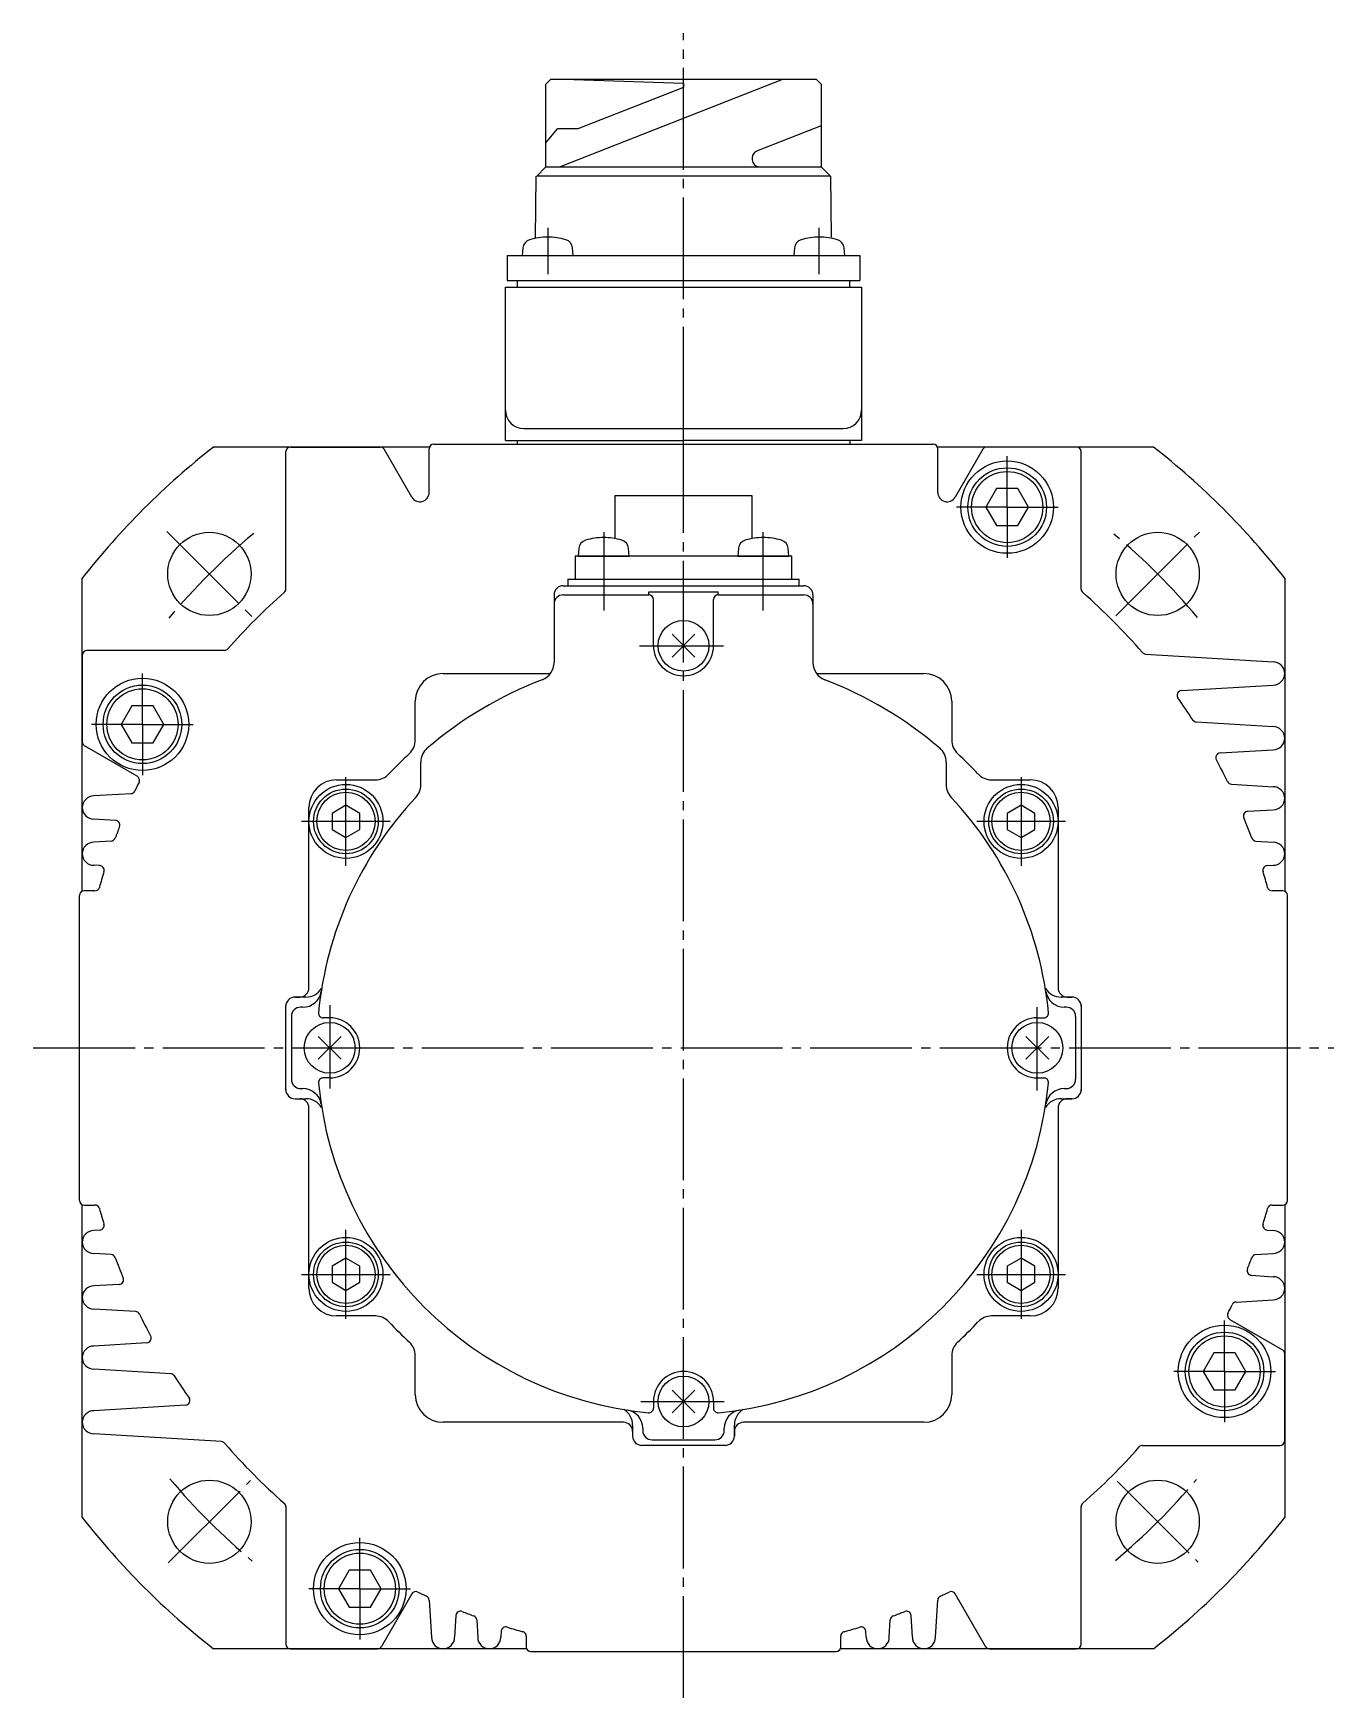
# Model space of a CAD drawing. Extents: x 0 to 671, y 0 to 384.
# Drawn here: x 0 to 140.6, y 192.7 to 372.8 of the extents above; entities that cross this region are included whole.
import ezdxf

# ---------------------------------------------------------------- set-up
doc = ezdxf.new("R2010")
doc.units = 0
doc.linetypes.add('DASH_CENTER', pattern=[14, 11, -1, 1, -1])
doc.layers.get('0').update_dxf_attribs({"linetype": 'CONTINUOUS'})

msp = doc.modelspace()

# ---------------------------------------------------------------- linework, layer by layer
at = {"color": 1, "linetype": 'DASH_CENTER'}
for p, q in [((70.3, 330.01), (70.3, 372.76)), ((55.62, 351.71), (55.62, 346.71)), ((84.98, 346.71), (84.98, 351.71)), ((70.3, 328.71), (70.3, 330.01)), ((70.3, 328.31), (70.3, 328.71)), ((70.3, 192.71), (70.3, 328.31)), ((105.3, 321.51), (105.3, 327.01)), ((105.3, 321.51), (99.8, 321.51)), ((105.3, 321.51), (105.3, 316.01)), ((105.3, 321.51), (110.8, 321.51)), ((14.44, 318.88), (23.63, 309.68)), ((61.67, 318.81), (61.67, 310.31)), ((78.93, 310.31), (78.93, 318.81)), ((117.04, 309.75), (126.09, 318.81)), ((65.56, 306.51), (74.61, 306.51)), ((11.8, 298.01), (11.8, 303.51)), ((11.8, 298.01), (6.3, 298.01)), ((11.8, 298.01), (17.3, 298.01)), ((11.8, 298.01), (11.8, 292.51)), ((33.8, 282.71), (33.8, 292.31)), ((106.8, 292.31), (106.8, 282.71)), ((38.6, 287.51), (29, 287.51)), ((111.6, 287.51), (102, 287.51)), ((32.05, 267.63), (32.05, 263.01)), ((108.55, 258.4), (108.55, 267.41)), ((0, 263.01), (140.6, 263.01)), ((32.05, 263.01), (32.05, 258.62)), ((33.8, 233.71), (33.8, 243.31)), ((106.8, 243.31), (106.8, 233.71)), ((29, 238.51), (38.6, 238.51)), ((102, 238.51), (111.6, 238.51)), ((128.8, 228.01), (128.8, 233.51)), ((128.8, 228.01), (123.3, 228.01)), ((128.8, 228.01), (128.8, 222.51)), ((128.8, 228.01), (134.3, 228.01)), ((65.69, 224.76), (74.69, 224.76)), ((14.58, 207.29), (23.49, 216.2)), ((117.18, 216.13), (125.95, 207.37)), ((35.3, 204.51), (35.3, 210.01)), ((35.3, 204.51), (29.8, 204.51)), ((35.3, 204.51), (35.3, 199.01)), ((35.3, 204.51), (40.8, 204.51))]:
    msp.add_line(p, q, dxfattribs=at)
at = {"color": 7, "linetype": 'CONTINUOUS'}
for p, q in [((55.43, 367.26), (55.93, 367.76)), ((70.3, 367.76), (55.93, 367.76)), ((81.01, 367.76), (56.95, 358.32)), ((58.45, 367.76), (70.3, 367.38)), ((84.68, 367.76), (70.3, 367.76)), ((70.3, 366.91), (70.3, 367.38)), ((70.3, 367.38), (70.3, 366.91)), ((84.68, 367.76), (85.18, 367.26)), ((55.43, 358.32), (55.43, 367.26)), ((70.3, 366.91), (58.86, 362.42)), ((85.18, 367.26), (85.18, 358.32)), ((55.43, 360.92), (56.68, 362.42)), ((58.86, 362.42), (56.68, 362.42)), ((85.18, 362.74), (78.21, 360.01)), ((54.43, 357.32), (55.43, 358.32)), ((55.43, 358.32), (70.3, 358.32)), ((70.3, 358.32), (85.18, 358.32)), ((77.74, 359.31), (77.74, 359.07)), ((85.18, 358.32), (86.18, 357.32)), ((54.31, 350.59), (54.37, 357.32)), ((70.3, 357.32), (54.43, 357.32)), ((86.18, 357.32), (70.3, 357.32)), ((86.29, 350.7), (86.24, 357.32)), ((52.94, 349.56), (52.87, 348.71)), ((58.37, 348.71), (58.3, 349.56)), ((82.3, 349.56), (82.23, 348.71)), ((87.73, 348.71), (87.66, 349.56)), ((51.25, 348.71), (71.15, 348.71)), ((51.25, 348.71), (51.25, 346.01)), ((71.15, 348.71), (89.35, 348.71)), ((89.35, 348.71), (89.35, 346.01)), ((51.25, 346.01), (70.3, 346.01)), ((52.3, 346.01), (52.3, 345.31)), ((70.3, 346.01), (89.35, 346.01)), ((88.3, 345.31), (88.3, 346.01)), ((51.05, 332.01), (51.05, 345.31)), ((51.05, 345.31), (70.3, 345.31)), ((70.3, 345.31), (89.55, 345.31)), ((89.55, 345.31), (89.55, 332.01)), ((51.05, 328.71), (51.05, 332.01)), ((89.55, 332.01), (89.55, 328.71)), ((53.05, 330.01), (70.3, 330.01)), ((70.3, 330.01), (87.55, 330.01)), ((42.84, 328.01), (19.49, 328.01)), ((27.8, 328.01), (37.51, 328.01)), ((40.93, 322.59), (37.94, 327.76)), ((42.8, 323.09), (42.8, 327.81)), ((43.3, 328.31), (70.3, 328.31)), ((51.05, 328.71), (70.3, 328.71)), ((52.3, 328.71), (52.3, 328.31)), ((89.55, 328.71), (70.3, 328.71)), ((70.3, 328.31), (97.3, 328.31)), ((88.3, 328.71), (88.3, 328.31)), ((121.11, 328.01), (97.76, 328.01)), ((97.8, 323.09), (97.8, 327.81)), ((102.66, 327.76), (99.67, 322.59)), ((27.3, 312.65), (27.3, 327.51)), ((113.3, 312.65), (113.3, 327.51)), ((62.9, 318.11), (62.9, 322.76)), ((62.9, 322.76), (77.7, 322.76)), ((77.7, 322.76), (77.7, 318.11)), ((104.15, 323.51), (102.99, 321.51)), ((106.46, 323.51), (104.15, 323.51)), ((107.61, 321.51), (106.46, 323.51)), ((102.99, 321.51), (104.15, 319.51)), ((106.46, 319.51), (107.61, 321.51)), ((104.15, 319.51), (106.46, 319.51)), ((58.99, 317.06), (58.92, 316.21)), ((64.42, 316.21), (64.35, 317.06)), ((76.25, 317.06), (76.18, 316.21)), ((81.68, 316.21), (81.61, 317.06)), ((82, 316.21), (58.6, 316.21)), ((58.6, 316.21), (58.6, 313.71)), ((58.92, 316.21), (64.42, 316.21)), ((76.18, 316.21), (81.68, 316.21)), ((82, 313.71), (82, 316.21)), ((5.3, 279.97), (5.3, 313.82)), ((57.8, 313.71), (57.8, 313.01)), ((57.8, 313.71), (82.8, 313.71)), ((82.8, 313.01), (82.8, 313.71)), ((135.3, 313.82), (135.3, 279.97)), ((56.3, 312.01), (56.3, 304.7)), ((57.3, 313.01), (83.3, 313.01)), ((57.3, 312.01), (66.55, 312.01)), ((66.55, 312.01), (66.55, 312.36)), ((66.55, 312.36), (74.05, 312.36)), ((67.05, 306.51), (67.05, 311.51)), ((73.55, 306.51), (73.55, 311.51)), ((74.05, 312.01), (74.05, 312.36)), ((74.05, 312.01), (83.3, 312.01)), ((84.3, 312.01), (84.3, 304.7)), ((69.06, 305.28), (71.54, 307.75)), ((71.54, 305.28), (69.06, 307.75)), ((5.3, 305.51), (5.3, 296.1)), ((20.66, 306.01), (5.8, 306.01)), ((120.26, 305.61), (134.05, 304.76)), ((44.3, 303.51), (55.91, 303.51)), ((84.69, 303.51), (96.3, 303.51)), ((124.13, 301.66), (134.05, 302.26)), ((10.65, 300.01), (9.49, 298.01)), ((12.96, 300.01), (10.65, 300.01)), ((14.11, 298.01), (12.96, 300.01)), ((41.3, 296.32), (41.3, 300.51)), ((99.3, 300.51), (99.3, 296.32)), ((9.49, 298.01), (10.65, 296.01)), ((12.96, 296.01), (14.11, 298.01)), ((125.74, 298.27), (134.05, 297.76)), ((11.23, 292.39), (5.55, 295.67)), ((10.65, 296.01), (12.96, 296.01)), ((41.9, 291.48), (41.9, 293.93)), ((98.7, 293.93), (98.7, 291.48)), ((128.32, 294.91), (134.05, 295.26)), ((32.8, 292.01), (36.99, 292.01)), ((103.61, 292.01), (107.8, 292.01)), ((10.56, 290.51), (6.55, 290.26)), ((129.55, 291.54), (134.05, 291.26)), ((29.8, 269.51), (29.8, 289.01)), ((33.8, 289.25), (32.3, 288.38)), ((32.3, 288.38), (32.3, 286.65)), ((35.3, 288.38), (33.8, 289.25)), ((35.3, 286.65), (35.3, 288.38)), ((106.8, 289.25), (105.3, 288.38)), ((105.3, 288.38), (105.3, 286.65)), ((108.3, 288.38), (106.8, 289.25)), ((108.3, 286.65), (108.3, 288.38)), ((110.8, 289.01), (110.8, 269.51)), ((131.31, 288.6), (134.05, 288.76)), ((8.89, 287.62), (6.55, 287.76)), ((32.3, 286.65), (33.8, 285.78)), ((33.8, 285.78), (35.3, 286.65)), ((105.3, 286.65), (106.8, 285.78)), ((106.8, 285.78), (108.3, 286.65)), ((8.42, 285.38), (6.55, 285.26)), ((132.18, 285.38), (134.05, 285.26)), ((7.19, 282.73), (6.55, 282.76)), ((133.41, 282.73), (134.05, 282.76)), ((5, 246.51), (5, 279.51)), ((6.66, 280.01), (5.5, 280.01)), ((135.1, 280.01), (133.94, 280.01)), ((135.6, 246.51), (135.6, 279.51)), ((28.3, 268.51), (28.8, 268.51)), ((29.48, 268.51), (28.3, 268.51)), ((112.3, 268.51), (111.12, 268.51)), ((111.8, 268.51), (112.3, 268.51)), ((27.3, 258.47), (27.3, 267.56)), ((27.3, 258.51), (27.3, 267.51)), ((27.3, 258.51), (27.3, 267.51)), ((29.15, 267.41), (28.9, 267.41)), ((111.7, 267.41), (111.46, 267.41)), ((113.3, 267.67), (113.3, 258.36)), ((113.3, 267.56), (113.3, 258.47)), ((113.3, 267.51), (113.3, 258.51)), ((113.3, 267.51), (113.3, 258.51)), ((27.9, 266.41), (27.9, 259.61)), ((32.05, 266.26), (31.33, 266.26)), ((108.55, 266.26), (109.27, 266.26)), ((112.7, 266.41), (112.7, 259.61)), ((33.29, 261.78), (30.81, 264.25)), ((30.81, 261.78), (33.29, 264.25)), ((107.31, 261.78), (109.79, 264.25)), ((109.79, 261.78), (107.31, 264.25)), ((32.05, 259.76), (31.33, 259.76)), ((108.55, 259.76), (109.27, 259.76)), ((28.3, 257.51), (28.8, 257.51)), ((28.3, 257.51), (29.48, 257.51)), ((28.9, 258.61), (29.15, 258.61)), ((111.12, 257.51), (112.3, 257.51)), ((111.46, 258.61), (111.7, 258.61)), ((112.3, 257.51), (111.8, 257.51)), ((29.8, 255.51), (29.8, 256.51)), ((110.8, 256.51), (110.8, 255.51)), ((29.8, 237.01), (29.8, 255.51)), ((110.8, 255.51), (110.8, 237.01)), ((5.3, 212.21), (5.3, 246.06)), ((5.5, 246.01), (6.66, 246.01)), ((133.94, 246.01), (135.1, 246.01)), ((135.3, 246.06), (135.3, 212.21)), ((7.19, 243.3), (6.55, 243.26)), ((133.41, 243.3), (134.05, 243.26)), ((8.42, 240.65), (6.55, 240.76)), ((33.8, 240.25), (32.3, 239.38)), ((35.3, 239.38), (33.8, 240.25)), ((106.8, 240.25), (105.3, 239.38)), ((108.3, 239.38), (106.8, 240.25)), ((132.18, 240.65), (134.05, 240.76)), ((32.3, 239.38), (32.3, 237.65)), ((35.3, 237.65), (35.3, 239.38)), ((105.3, 239.38), (105.3, 237.65)), ((108.3, 237.65), (108.3, 239.38)), ((131.71, 238.41), (134.05, 238.26)), ((9.29, 237.43), (6.55, 237.26)), ((32.3, 237.65), (33.8, 236.78)), ((33.8, 236.78), (35.3, 237.65)), ((105.3, 237.65), (106.8, 236.78)), ((106.8, 236.78), (108.3, 237.65)), ((11.06, 234.49), (6.55, 234.76)), ((130.04, 235.52), (134.05, 235.76)), ((36.99, 234.01), (32.8, 234.01)), ((107.8, 234.01), (103.61, 234.01)), ((129.37, 233.64), (135.05, 230.36)), ((12.28, 231.11), (6.55, 230.76)), ((41.3, 225.51), (41.3, 229.71)), ((99.3, 229.71), (99.3, 225.51)), ((127.65, 230.01), (126.49, 228.01)), ((129.96, 230.01), (127.65, 230.01)), ((131.11, 228.01), (129.96, 230.01)), ((135.3, 220.51), (135.3, 229.93)), ((14.86, 227.76), (6.55, 228.26)), ((126.49, 228.01), (127.65, 226.01)), ((129.96, 226.01), (131.11, 228.01)), ((69.06, 223.53), (71.54, 226)), ((71.54, 223.53), (69.06, 226)), ((127.65, 226.01), (129.96, 226.01)), ((16.47, 224.37), (6.55, 223.76)), ((67.05, 224.76), (67.05, 224.04)), ((73.55, 224.76), (73.55, 224.04)), ((63.8, 222.51), (44.3, 222.51)), ((63.53, 222.51), (62.8, 222.51)), ((64.8, 222.2), (64.8, 221.01)), ((64.8, 221.51), (64.8, 221.01)), ((65.9, 221.86), (65.9, 221.61)), ((74.7, 221.61), (74.7, 221.86)), ((75.8, 221.01), (75.8, 222.2)), ((75.8, 221.51), (75.8, 221.01)), ((96.3, 222.51), (76.8, 222.51)), ((20.34, 220.42), (6.55, 221.26)), ((74.84, 220.01), (65.76, 220.01)), ((74.8, 220.01), (65.8, 220.01)), ((74.8, 220.01), (65.8, 220.01)), ((66.9, 220.61), (73.7, 220.61)), ((119.94, 220.01), (134.8, 220.01)), ((27.3, 213.38), (27.3, 198.51)), ((113.3, 198.51), (113.3, 213.38)), ((34.15, 206.51), (32.99, 204.51)), ((36.46, 206.51), (34.15, 206.51)), ((37.61, 204.51), (36.46, 206.51)), ((32.99, 204.51), (34.15, 202.51)), ((36.46, 202.51), (37.61, 204.51)), ((40.93, 203.95), (37.64, 198.26)), ((102.96, 198.26), (99.67, 203.95)), ((34.15, 202.51), (36.46, 202.51)), ((42.81, 203.28), (43.05, 199.26)), ((97.55, 199.26), (97.8, 203.28)), ((45.69, 201.61), (45.55, 199.26)), ((47.94, 201.13), (48.05, 199.26)), ((50.59, 199.9), (50.55, 199.26)), ((90.05, 199.26), (90.01, 199.9)), ((92.55, 199.26), (92.66, 201.13)), ((95.05, 199.26), (94.91, 201.61)), ((53.3, 199.38), (53.3, 198.21)), ((87.3, 198.21), (87.3, 199.38)), ((53.34, 198.01), (19.49, 198.01)), ((27.8, 198.01), (37.21, 198.01)), ((53.8, 197.71), (86.8, 197.71)), ((121.11, 198.01), (87.26, 198.01)), ((103.39, 198.01), (112.8, 198.01))]:
    msp.add_line(p, q, dxfattribs=at)
for centre, radius in [((105.3, 321.51), 5), ((105.3, 321.51), 4.25), ((105.3, 321.51), 3.85), ((19.04, 314.28), 4.5), ((121.57, 314.28), 4.5), ((121.57, 314.28), 4.5), ((70.3, 306.51), 2.75), ((11.8, 298.01), 5), ((11.8, 298.01), 4.25), ((11.8, 298.01), 3.85), ((33.8, 287.51), 4), ((33.8, 287.51), 3.5), ((33.8, 287.51), 3.15), ((106.8, 287.51), 4), ((106.8, 287.51), 3.5), ((106.8, 287.51), 3.15), ((32.05, 263.01), 2.75), ((108.55, 263.01), 2.75), ((33.8, 238.51), 4), ((33.8, 238.51), 3.5), ((33.8, 238.51), 3.15), ((106.8, 238.51), 4), ((106.8, 238.51), 3.5), ((106.8, 238.51), 3.15), ((128.8, 228.01), 5), ((128.8, 228.01), 4.25), ((128.8, 228.01), 3.85), ((70.3, 224.76), 2.75), ((19.04, 211.75), 4.5), ((121.57, 211.75), 4.5), ((35.3, 204.51), 5), ((35.3, 204.51), 4.25), ((35.3, 204.51), 3.85)]:
    msp.add_circle(centre, radius, dxfattribs=at)
for centre, radius, start, end in [((78.49, 359.31), 0.75, 111.422, 180), ((78.49, 359.07), 0.75, 180, 270), ((53.94, 349.47), 1, 106.257, 175), ((55.62, 343.71), 7, 90, 106.257), ((55.62, 343.71), 7, 73.743, 90), ((57.3, 349.47), 1, 5, 73.743), ((57.3, 349.47), 1, 5, 73.743), ((83.3, 349.47), 1, 106.257, 175), ((83.3, 349.47), 1, 106.257, 175), ((84.98, 343.71), 7, 90, 106.257), ((84.98, 343.71), 7, 73.743, 90), ((86.66, 349.47), 1, 5, 73.743), ((53.05, 332.01), 2, 180, 270), ((87.55, 332.01), 2, 270, 0), ((70.3, 263.01), 82.5, 128.0123, 141.9877), ((27.8, 327.51), 0.5, 90, 180), ((37.51, 327.51), 0.5, 30, 90), ((43.3, 327.81), 0.5, 90, 180), ((97.3, 327.81), 0.5, 0, 90), ((103.09, 327.51), 0.5, 90, 150), ((112.8, 327.51), 0.5, 0, 90), ((70.3, 263.01), 82.5, 38.0123, 51.9877), ((41.8, 323.09), 1, 210, 0), ((98.8, 323.09), 1, 180, 330), ((59.99, 316.97), 1, 106.257, 175), ((61.67, 311.21), 7, 90, 106.257), ((61.67, 311.21), 7, 73.743, 90), ((63.35, 316.97), 1, 5, 73.743), ((77.25, 316.97), 1, 106.257, 175), ((78.93, 311.21), 7, 90, 106.257), ((78.93, 311.21), 7, 73.743, 90), ((80.61, 316.97), 1, 5, 73.743), ((70.3, 263.01), 65.5, 131.2306, 138.7694), ((26.8, 312.65), 0.5, 311.2306, 0), ((57.3, 312.01), 1, 90, 180), ((57.3, 311.01), 1, 90, 180), ((66.55, 311.51), 0.5, 0, 90), ((74.05, 311.51), 0.5, 90, 180), ((83.3, 312.01), 1, 0, 90), ((83.3, 311.01), 1, 0, 90), ((113.8, 312.65), 0.5, 180, 228.7694), ((70.3, 263.01), 65.5, 40.7619, 48.7694), ((20.66, 306.51), 0.5, 270, 318.7694), ((70.3, 306.51), 3.25, 180, 0), ((5.8, 305.51), 0.5, 90, 180), ((54.3, 304.7), 2, 290.9984, 0), ((86.3, 304.7), 2, 180, 249.0016), ((120.29, 306.11), 0.5, 220.7619, 266.5), ((134.05, 303.51), 1.25, 270, 90), ((44.3, 300.51), 3, 90, 180), ((70.3, 263.01), 42.65, 110.9984, 130.4999), ((70.3, 263.01), 42.65, 49.5001, 69.0016), ((96.3, 300.51), 3, 0, 90), ((124.16, 301.16), 0.5, 93.5, 215.306), ((70.3, 263.01), 65.5, 32.8045, 35.306), ((125.77, 298.77), 0.5, 212.8045, 266.5), ((134.05, 296.51), 1.25, 270, 90), ((5.8, 296.1), 0.5, 180, 240), ((39.3, 296.32), 2, 312.9468, 0), ((43.9, 293.93), 2, 130.4999, 180), ((96.7, 293.93), 2, 0, 49.5001), ((101.3, 296.32), 2, 180, 227.0532), ((70.3, 263.01), 43.5, 132.9468, 137.0532), ((70.3, 263.01), 43.5, 42.9468, 47.0532), ((128.35, 294.42), 0.5, 93.5, 208.4092), ((70.3, 263.01), 65.5, 26.089, 28.4092), ((70.3, 263.01), 65.5, 153.9917, 154.9026), ((10.98, 291.96), 0.5, 0, 60), ((10.98, 291.96), 0.5, 333.9917, 0), ((32.8, 289.01), 3, 90, 180), ((36.99, 294.01), 2, 270, 317.0532), ((103.61, 294.01), 2, 222.9468, 270), ((107.8, 289.01), 3, 0, 90), ((129.58, 292.04), 0.5, 206.089, 266.5), ((6.55, 289.01), 1.25, 90, 270), ((10.53, 291.01), 0.5, 273.5, 334.9026), ((70.3, 263.01), 39.65, 136.8773, 174.5035), ((39.9, 291.48), 2, 316.8773, 0), ((39.9, 291.48), 2, 316.8773, 0), ((100.7, 291.48), 2, 180, 223.1227), ((70.3, 263.01), 39.65, 5.4965, 43.1227), ((134.05, 290.01), 1.25, 270, 90), ((131.34, 288.1), 0.5, 93.5, 202.3386), ((70.3, 263.01), 65.5, 158.5759, 159.7319), ((8.86, 287.12), 0.5, 338.5759, 86.5), ((70.3, 263.01), 65.5, 20.2698, 22.3386), ((6.55, 284.01), 1.25, 90, 270), ((8.39, 285.88), 0.5, 273.5, 339.7319), ((132.21, 285.88), 0.5, 200.2698, 266.5), ((134.05, 284.01), 1.25, 270, 90), ((7.16, 282.23), 0.5, 343.0768, 86.5), ((133.44, 282.23), 0.5, 93.5, 196.9232), ((70.3, 263.01), 65.5, 163.0768, 164.624), ((70.3, 263.01), 65.5, 15.376, 16.9232), ((5.5, 279.51), 0.5, 90, 180), ((6.66, 280.51), 0.5, 270, 344.624), ((133.94, 280.51), 0.5, 195.376, 270), ((135.1, 279.51), 0.5, 0, 90), ((28.3, 267.51), 1, 89.999, 180), ((28.3, 267.51), 1, 90, 180), ((28.8, 269.51), 1, 269.999, 0), ((29.15, 269.41), 2, 270, 351.1608), ((29.48, 270.51), 2, 270, 327.7719), ((111.12, 270.51), 2, 212.2281, 270), ((111.46, 269.41), 2, 188.8392, 270), ((111.8, 269.51), 1, 180, 270.001), ((112.3, 267.51), 1, 0, 90.001), ((112.3, 267.51), 1, 0, 90), ((28.9, 266.41), 1, 90, 180), ((31.33, 266.76), 0.5, 174.5035, 270), ((109.27, 266.76), 0.5, 270, 5.4965), ((111.7, 266.41), 1, 0, 90), ((32.05, 263.01), 3.25, 270, 90), ((108.55, 263.01), 3.25, 90, 270), ((28.9, 259.61), 1, 180, 270), ((31.33, 259.26), 0.5, 90, 185.4965), ((109.27, 259.26), 0.5, 354.5035, 90), ((111.7, 259.61), 1, 270, 0), ((28.3, 258.51), 1, 180, 269.999), ((28.3, 258.51), 1, 180, 270), ((28.8, 256.51), 1, 0, 89.999), ((29.15, 256.61), 2, 8.8392, 90), ((29.48, 255.51), 2, 32.1977, 90), ((70.3, 263.01), 39.65, 185.4965, 264.5035), ((70.3, 263.01), 39.65, 275.4965, 354.5035), ((111.12, 255.51), 2, 90, 147.8023), ((111.46, 256.61), 2, 90, 171.1608), ((111.8, 256.51), 1, 90.001, 180), ((112.3, 258.51), 1, 270.001, 0), ((112.3, 258.51), 1, 270, 0), ((5.5, 246.51), 0.5, 180, 270), ((6.66, 245.51), 0.5, 15.376, 90), ((70.3, 263.01), 65.5, 195.376, 196.9232), ((70.3, 263.01), 65.5, 343.0768, 344.624), ((133.94, 245.51), 0.5, 90, 164.624), ((135.1, 246.51), 0.5, 270, 0), ((6.55, 242.01), 1.25, 90, 270), ((7.16, 243.8), 0.5, 273.5, 16.9232), ((133.44, 243.8), 0.5, 163.0768, 266.5), ((134.05, 242.01), 1.25, 270, 90), ((8.39, 240.15), 0.5, 20.2698, 86.5), ((70.3, 263.01), 65.5, 200.2698, 202.3386), ((70.3, 263.01), 65.5, 338.5759, 339.7319), ((132.21, 240.15), 0.5, 93.5, 159.7319), ((9.26, 237.93), 0.5, 273.5, 22.3386), ((131.74, 238.91), 0.5, 158.5759, 266.5), ((134.05, 237.01), 1.25, 270, 90), ((6.55, 236.01), 1.25, 90, 270), ((32.8, 237.01), 3, 180, 270), ((107.8, 237.01), 3, 270, 0), ((11.03, 233.99), 0.5, 26.089, 86.5), ((70.3, 263.01), 65.5, 206.089, 208.4092), ((129.62, 234.07), 0.5, 153.9917, 240), ((70.3, 263.01), 65.5, 333.9917, 334.9026), ((130.07, 235.02), 0.5, 93.5, 154.9026), ((36.99, 232.01), 2, 42.9468, 90), ((70.3, 263.01), 43.5, 222.9468, 227.0532), ((70.3, 263.01), 43.5, 312.9468, 317.0532), ((103.61, 232.01), 2, 90, 137.0532), ((6.55, 229.51), 1.25, 90, 270), ((12.25, 231.61), 0.5, 273.5, 28.4092), ((39.3, 229.71), 2, 0, 47.0532), ((101.3, 229.71), 2, 132.9468, 180), ((134.8, 229.93), 0.5, 0, 60), ((14.83, 227.26), 0.5, 32.8045, 86.5), ((70.3, 263.01), 65.5, 212.8045, 215.306), ((70.3, 224.76), 3.25, 0, 180), ((16.44, 224.87), 0.5, 273.5, 35.306), ((44.3, 225.51), 3, 180, 270), ((96.3, 225.51), 3, 270, 0), ((6.55, 222.51), 1.25, 90, 270), ((62.8, 222.2), 2, 0, 57.7719), ((63.9, 221.86), 2, 0, 81.1608), ((66.55, 224.04), 0.5, 264.5035, 0), ((74.05, 224.04), 0.5, 180, 275.4965), ((76.7, 221.86), 2, 98.8392, 180), ((77.8, 222.2), 2, 122.1977, 180), ((63.8, 221.51), 1, 0, 90), ((66.9, 221.61), 1, 180, 270), ((73.7, 221.61), 1, 270, 0), ((76.8, 221.51), 1, 90, 180), ((20.31, 219.92), 0.5, 40.7619, 86.5), ((70.3, 263.01), 65.5, 220.7619, 228.7694), ((65.8, 221.01), 1, 180, 270), ((65.8, 221.01), 1, 180, 270), ((74.8, 221.01), 1, 270, 0), ((74.8, 221.01), 1, 270, 0), ((70.3, 263.01), 65.5, 311.2306, 318.7694), ((119.94, 219.51), 0.5, 90, 138.7694), ((134.8, 220.51), 0.5, 270, 0), ((26.8, 213.38), 0.5, 0, 48.7694), ((113.8, 213.38), 0.5, 131.2306, 180), ((70.3, 263.01), 82.5, 218.0123, 231.9877), ((70.3, 263.01), 82.5, 308.0123, 321.9877), ((41.36, 203.7), 0.5, 63.9917, 150), ((70.3, 263.01), 65.5, 243.9917, 244.9026), ((42.31, 203.25), 0.5, 3.5, 64.9026), ((98.29, 203.25), 0.5, 115.0974, 176.5), ((70.3, 263.01), 65.5, 295.0974, 296.0083), ((99.24, 203.7), 0.5, 30, 116.0083), ((46.19, 201.57), 0.5, 68.5759, 176.5), ((70.3, 263.01), 65.5, 248.5759, 249.7319), ((70.3, 263.01), 65.5, 290.2681, 291.4241), ((94.41, 201.57), 0.5, 3.5, 111.4241), ((47.44, 201.1), 0.5, 3.5, 69.7319), ((51.09, 199.87), 0.5, 73.0768, 176.5), ((70.3, 263.01), 65.5, 253.0768, 254.624), ((52.8, 199.38), 0.5, 0, 74.624), ((87.8, 199.38), 0.5, 105.376, 180), ((70.3, 263.01), 65.5, 285.376, 286.9232), ((89.51, 199.87), 0.5, 3.5, 106.9232), ((93.16, 201.1), 0.5, 110.2681, 176.5), ((27.8, 198.51), 0.5, 180, 270), ((37.21, 198.51), 0.5, 270, 330), ((44.3, 199.26), 1.25, 180, 0), ((49.3, 199.26), 1.25, 180, 0), ((53.8, 198.21), 0.5, 180, 270), ((86.8, 198.21), 0.5, 270, 0), ((91.3, 199.26), 1.25, 180, 360), ((96.3, 199.26), 1.25, 180, 360), ((103.39, 198.51), 0.5, 210, 270), ((112.8, 198.51), 0.5, 270, 0)]:
    msp.add_arc(centre, radius, start, end, dxfattribs=at)
at = {"color": 1, "linetype": 'DASH_CENTER'}
for start, end in [(129.8614, 140.1386), (39.9405, 50.0595), (220.0196, 229.9804), (310.0987, 319.9013)]:
    msp.add_arc((70.3, 263.01), 72.5, start, end, dxfattribs=at)

doc.saveas('drawing.dxf')
